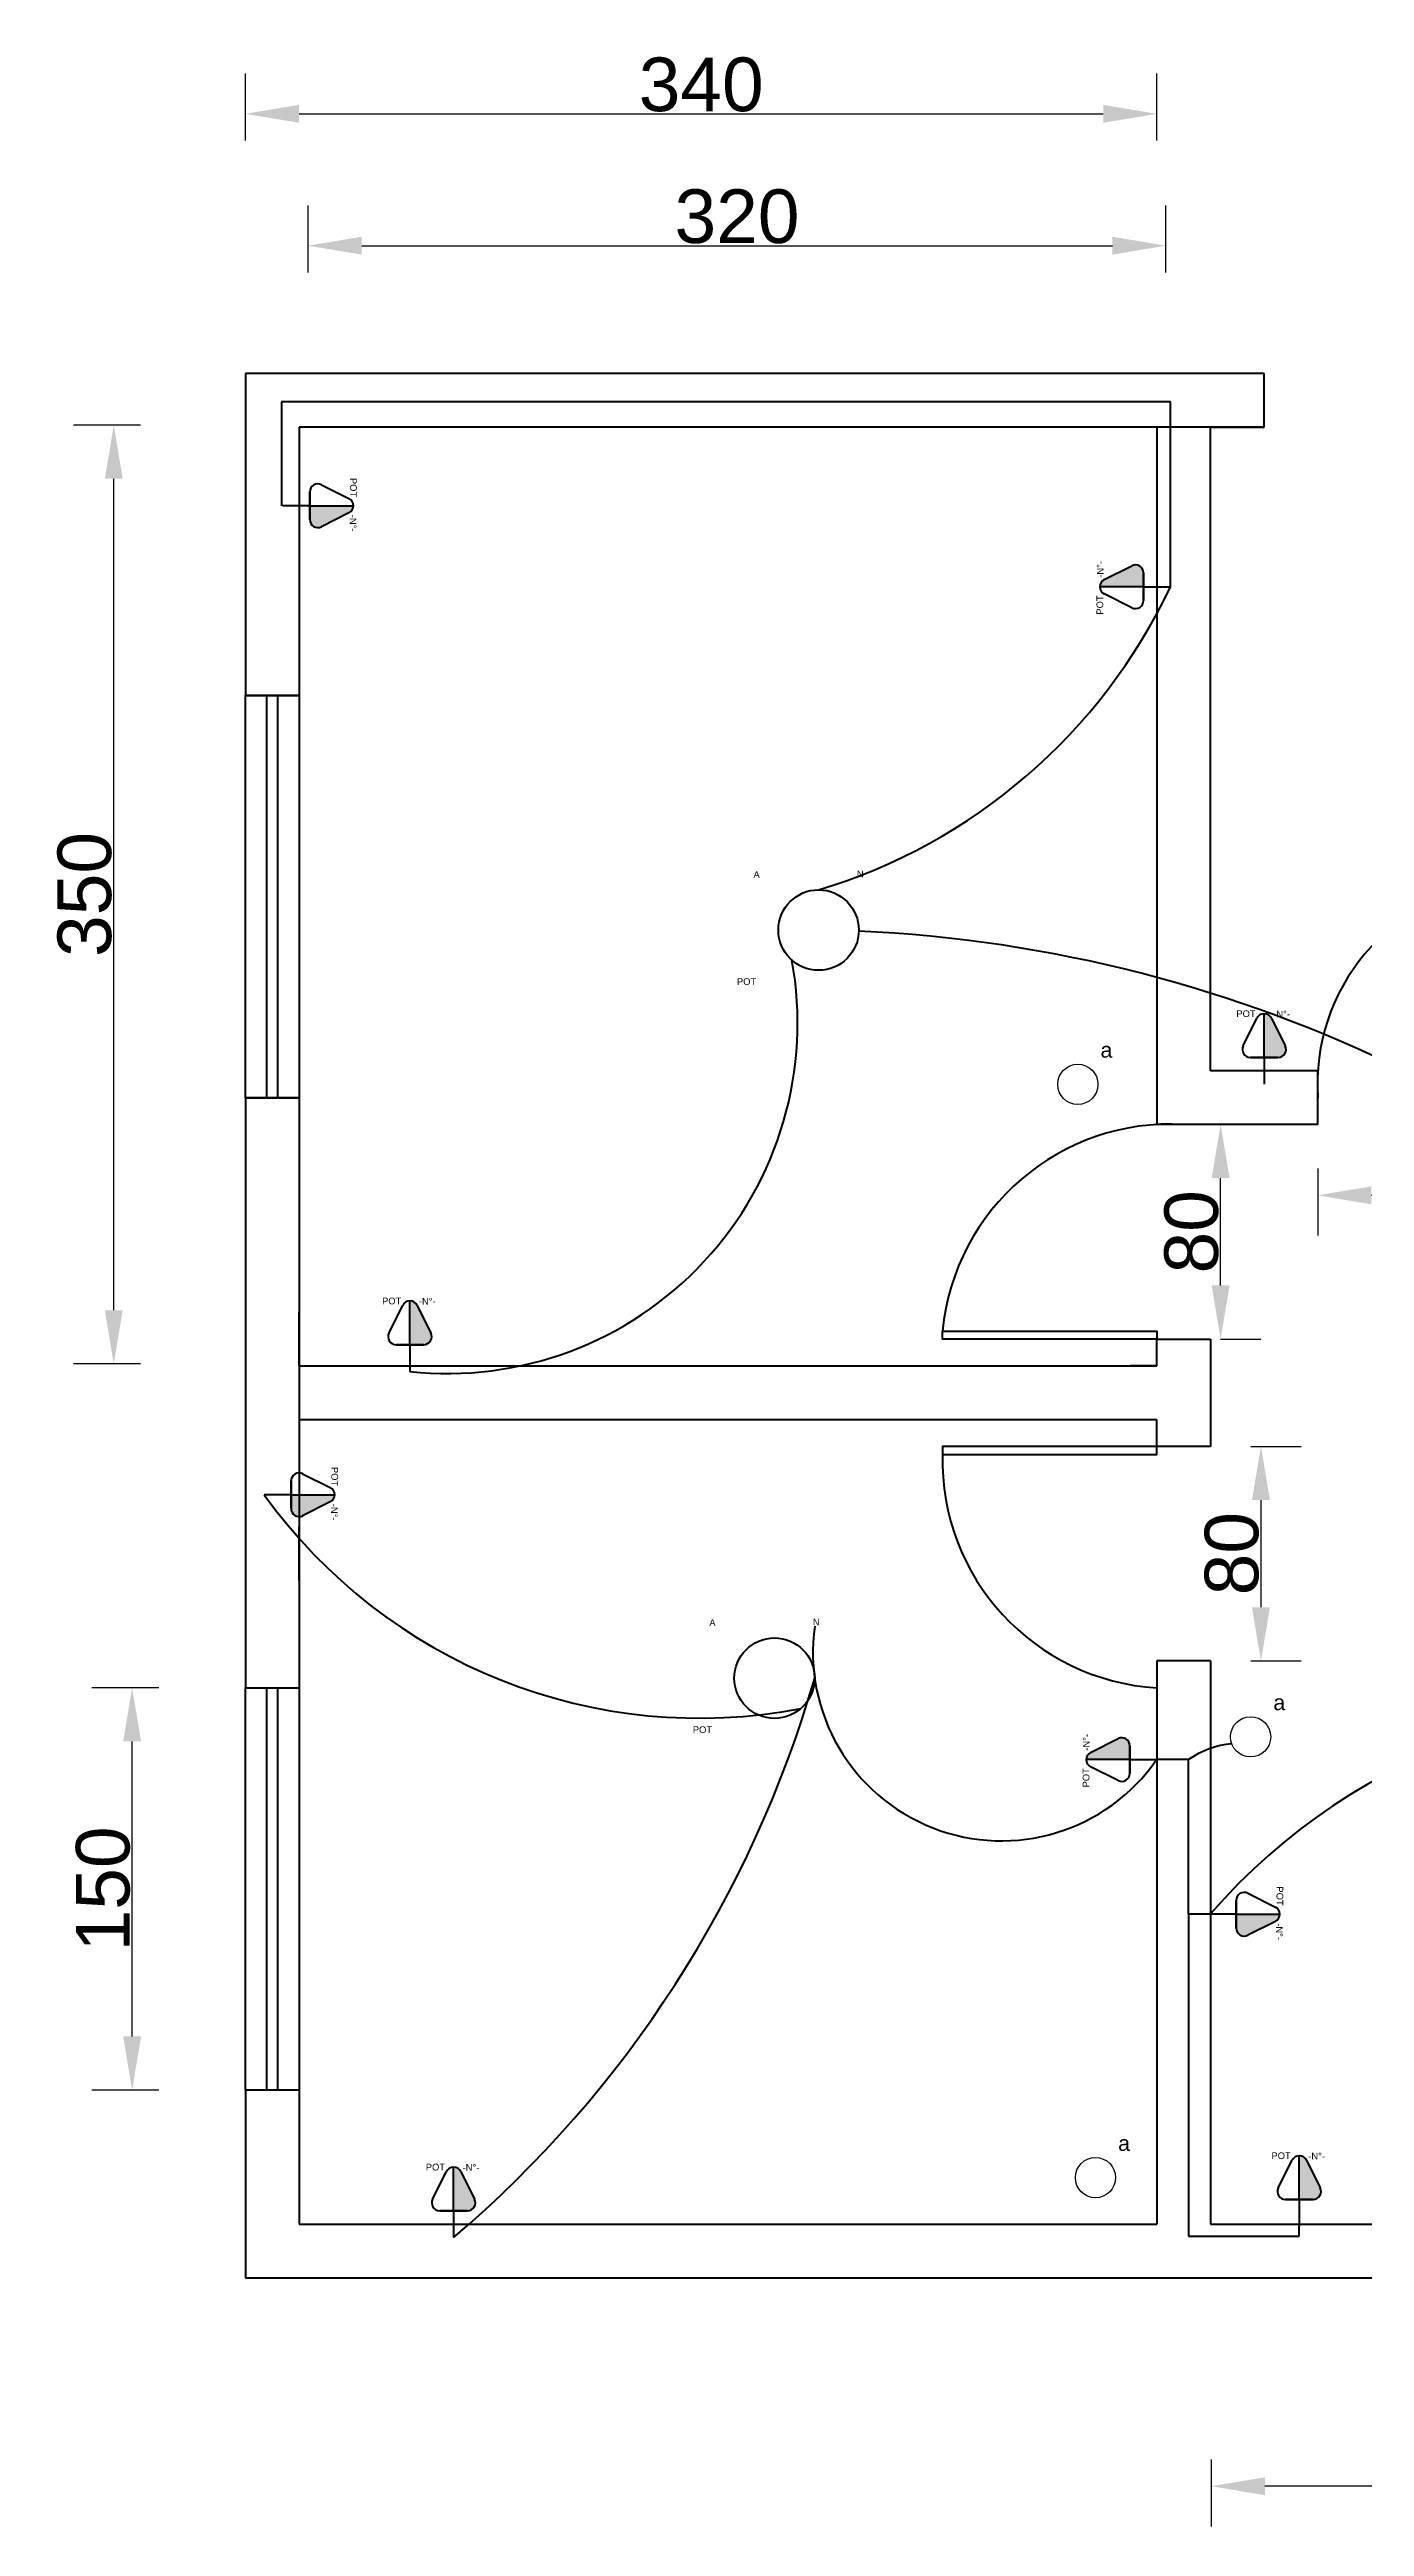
# Model space of a CAD drawing. Header units: centimetres. Extents: x 1677 to 2658, y 1445 to 2369.
# Drawn here: x 1677 to 2167, y 1445 to 2369 of the extents above; entities that cross this region are included whole.
import ezdxf

# ---------------------------------------------------------------- set-up
doc = ezdxf.new("R2010")
doc.units = ezdxf.units.CM
doc.layers.get('0').update_dxf_attribs({"color": 252, "lineweight": 70})
for name, color, linetype, lineweight in [('ELETRODUTO', 2, 'Continuous', 50), ('lampada', 3, 'Continuous', 50), ('Layer1', 4, 'Continuous', 50), ('Layer2', 6, 'Continuous', 70), ('Layer3', 3, 'Continuous', 50), ('Parede', 252, 'Continuous', 70)]:
    doc.layers.add(name, color=color, linetype=linetype, lineweight=lineweight)
doc.styles.get("Standard").update_dxf_attribs({"font": 'arial.ttf'})
doc.dimstyles.new('Copy of ISO-25', dxfattribs={"dimtxt": 20, "dimasz": 20, "dimexe": 15, "dimexo": 15, "dimtad": 1, "dimtoh": 1, "dimtxsty": 'Standard', "dimcen": 3, "dimadec": 0, "dimazin": 0, "dimtfac": 1, "dimtmove": 0, "dimatfit": 3, "dimfxl": 10, "dimfxlon": 1, "dimarcsym": 0})

# ---------------------------------------------------------------- blocks, each defined once
blk = doc.blocks.new('mediacm')
at = {"true_color": 0x000000}
h = blk.add_hatch(color=18, dxfattribs=at)
h.dxf.hatch_style = 1
h.paths.add_polyline_path([(2.68, 19.63, 0.284079), (0, 21.29), (0, 5), (5.15, 5, 0.557537), (7.83, 9.34)])
for p, q in [((-7.83, 9.34), (-2.68, 19.63)), ((0, 5), (0, 21.29)), ((2.68, 19.63), (7.83, 9.34)), ((-5.15, 5), (5.15, 5)), ((5.15, 5), (-5.15, 5)), ((0, 5), (0, -5))]:
    blk.add_line(p, q)
for centre, start, end in [((0, 18.29), 26.56505, 153.43495), ((-5.15, 8), 153.43495, 270), ((5.15, 8), 270, 26.56505)]:
    blk.add_arc(centre, 3, start, end)
at = {"char_height": 2.5, "attachment_point": 1}
for s, insert in [('POT', (-10.37, 22.55)), ('-N°-', (3.36, 22.41))]:
    blk.add_mtext_dynamic_manual_height_columns(s, width=4.5498, gutter_width=12.5, heights=[0], dxfattribs=dict(at, insert=insert))
blk = doc.blocks.new('fonte')
at = {"layer": 'Defpoints'}
blk.add_circle((0, 7.5), 7.5, dxfattribs=at)
at = {"layer": 'Defpoints', "insert": (8.47, 23.17), "char_height": 5.71, "attachment_point": 1}
blk.add_mtext_dynamic_manual_height_columns('a', width=20.6422, gutter_width=28.57, heights=[0], dxfattribs=at)
blk = doc.blocks.new('CIRCULO')
at = {"layer": 'lampada'}
blk.add_circle((0, 15), 15, dxfattribs=at)
at = {"layer": 'lampada', "char_height": 2.5, "attachment_point": 1}
for s, width, insert in [('N', 10.9857, (14.28, 37.19)), ('A', 10.9857, (-24.3, 36.93)), ('POT', 16.3446, (-30.46, -2.97))]:
    blk.add_mtext_dynamic_manual_height_columns(s, width=width, gutter_width=12.5, heights=[0], dxfattribs=dict(at, insert=insert))
blk = doc.blocks.new('*D31')
at = {"layer": 'Defpoints', "color": 0, "transparency": 16777216}
for p in [(2110.28, 1511.59), (2510.28, 1511.59), (2110.28, 1460.39)]:
    blk.add_point(p, dxfattribs=at)
at = {"layer": 'Layer2', "color": 0, "lineweight": -2, "transparency": 16777216}
for p, q in [((2110.28, 1470.39), (2110.28, 1445.39)), ((2510.28, 1470.39), (2510.28, 1445.39)), ((2490.28, 1460.39), (2130.28, 1460.39))]:
    blk.add_line(p, q, dxfattribs=at)
at = {"layer": 'Layer2', "color": 0, "transparency": 16777216}
for points in [[(2130.28, 1463.73), (2130.28, 1457.06), (2110.28, 1460.39)], [(2490.28, 1463.73), (2490.28, 1457.06), (2510.28, 1460.39)]]:
    blk.add_solid(points, dxfattribs=at)
at = {"layer": 'Layer2', "color": 0, "transparency": 16777216, "insert": (2310.28, 1471.23), "char_height": 20, "attachment_point": 5}
blk.add_mtext('400', dxfattribs=at)
blk = doc.blocks.new('*D32')
at = {"layer": 'Defpoints', "color": 0, "transparency": 16777216}
for p in [(1707.76, 1758.08), (1750.03, 1758.08), (1750.03, 1608.08)]:
    blk.add_point(p, dxfattribs=at)
at = {"layer": 'Layer2', "color": 0, "lineweight": -2, "transparency": 16777216}
for p, q in [((1717.76, 1758.08), (1692.76, 1758.08)), ((1707.76, 1628.08), (1707.76, 1738.08)), ((1717.76, 1608.08), (1692.76, 1608.08))]:
    blk.add_line(p, q, dxfattribs=at)
at = {"layer": 'Layer2', "color": 0, "transparency": 16777216}
for points in [[(1704.43, 1738.08), (1711.1, 1738.08), (1707.76, 1758.08)], [(1704.43, 1628.08), (1711.1, 1628.08), (1707.76, 1608.08)]]:
    blk.add_solid(points, dxfattribs=at)
at = {"layer": 'Layer2', "color": 0, "transparency": 16777216, "insert": (1696.93, 1683.08), "char_height": 20, "attachment_point": 5, "rotation": 90}
blk.add_mtext('150', dxfattribs=at)
blk = doc.blocks.new('*D33')
at = {"layer": 'Defpoints', "color": 0, "transparency": 16777216}
for p in [(1700.91, 2228.86), (1730.98, 2228.86), (1730.98, 1878.86)]:
    blk.add_point(p, dxfattribs=at)
at = {"layer": 'Layer2', "color": 0, "lineweight": -2, "transparency": 16777216}
for p, q in [((1710.91, 2228.86), (1685.91, 2228.86)), ((1700.91, 1898.86), (1700.91, 2208.86)), ((1710.91, 1878.86), (1685.91, 1878.86))]:
    blk.add_line(p, q, dxfattribs=at)
at = {"layer": 'Layer2', "color": 0, "transparency": 16777216}
for points in [[(1697.57, 2208.86), (1704.24, 2208.86), (1700.91, 2228.86)], [(1697.57, 1898.86), (1704.24, 1898.86), (1700.91, 1878.86)]]:
    blk.add_solid(points, dxfattribs=at)
at = {"layer": 'Layer2', "color": 0, "transparency": 16777216, "insert": (1690.06, 2053.86), "char_height": 20, "attachment_point": 5, "rotation": 90}
blk.add_mtext('350', dxfattribs=at)
blk = doc.blocks.new('*D34')
at = {"layer": 'Defpoints', "color": 0, "transparency": 16777216}
for p in [(2150.03, 1968.08), (2220.03, 1968.08), (2220.03, 1941.68)]:
    blk.add_point(p, dxfattribs=at)
at = {"layer": 'Layer2', "color": 0, "lineweight": -2, "transparency": 16777216}
for p, q in [((2150.03, 1951.68), (2150.03, 1926.68)), ((2220.03, 1951.68), (2220.03, 1926.68)), ((2170.03, 1941.68), (2200.03, 1941.68))]:
    blk.add_line(p, q, dxfattribs=at)
at = {"layer": 'Layer2', "color": 0, "transparency": 16777216}
for points in [[(2170.03, 1945.01), (2170.03, 1938.34), (2150.03, 1941.68)], [(2200.03, 1945.01), (2200.03, 1938.34), (2220.03, 1941.68)]]:
    blk.add_solid(points, dxfattribs=at)
at = {"layer": 'Layer2', "color": 0, "transparency": 16777216, "insert": (2185.03, 1952.51), "char_height": 20, "attachment_point": 5}
blk.add_mtext('70', dxfattribs=at)
blk = doc.blocks.new('*D35')
at = {"layer": 'Defpoints', "color": 0, "transparency": 16777216}
for p in [(2100.03, 1968.08), (2113.79, 1968.08), (2110.03, 1888.08)]:
    blk.add_point(p, dxfattribs=at)
at = {"layer": 'Layer2', "color": 0, "lineweight": -2, "transparency": 16777216}
for p, q in [((2113.79, 1968.08), (2128.79, 1968.08)), ((2113.79, 1908.08), (2113.79, 1948.08)), ((2113.79, 1888.08), (2128.79, 1888.08))]:
    blk.add_line(p, q, dxfattribs=at)
at = {"layer": 'Layer2', "color": 0, "transparency": 16777216}
for points in [[(2110.45, 1948.08), (2117.12, 1948.08), (2113.79, 1968.08)], [(2110.45, 1908.08), (2117.12, 1908.08), (2113.79, 1888.08)]]:
    blk.add_solid(points, dxfattribs=at)
at = {"layer": 'Layer2', "color": 0, "transparency": 16777216, "insert": (2102.95, 1928.08), "char_height": 20, "attachment_point": 5, "rotation": 90}
blk.add_mtext('80', dxfattribs=at)
blk = doc.blocks.new('*D36')
at = {"layer": 'Defpoints', "color": 0, "transparency": 16777216}
for p in [(2110.03, 1848.08), (2110.03, 1768.08), (2128.83, 1768.08)]:
    blk.add_point(p, dxfattribs=at)
at = {"layer": 'Layer2', "color": 0, "lineweight": -2, "transparency": 16777216}
for p, q in [((2125.03, 1848.08), (2143.83, 1848.08)), ((2128.83, 1828.08), (2128.83, 1788.08)), ((2125.03, 1768.08), (2143.83, 1768.08))]:
    blk.add_line(p, q, dxfattribs=at)
at = {"layer": 'Layer2', "color": 0, "transparency": 16777216}
for points in [[(2125.49, 1828.08), (2132.16, 1828.08), (2128.83, 1848.08)], [(2125.49, 1788.08), (2132.16, 1788.08), (2128.83, 1768.08)]]:
    blk.add_solid(points, dxfattribs=at)
at = {"layer": 'Layer2', "color": 0, "transparency": 16777216, "insert": (2117.99, 1808.08), "char_height": 20, "attachment_point": 5, "rotation": 90}
blk.add_mtext('80', dxfattribs=at)
blk = doc.blocks.new('*D40')
at = {"layer": 'Defpoints', "color": 0, "transparency": 16777216}
for p in [(2093.39, 2295.73), (1773.39, 2256.13), (2093.39, 2256.13)]:
    blk.add_point(p, dxfattribs=at)
at = {"layer": 'Layer2', "color": 0, "lineweight": -2, "transparency": 16777216}
for p, q in [((1773.39, 2285.73), (1773.39, 2310.73)), ((2093.39, 2285.73), (2093.39, 2310.73)), ((1793.39, 2295.73), (2073.39, 2295.73))]:
    blk.add_line(p, q, dxfattribs=at)
at = {"layer": 'Layer2', "color": 0, "transparency": 16777216}
for points in [[(1793.39, 2299.07), (1793.39, 2292.4), (1773.39, 2295.73)], [(2073.39, 2299.07), (2073.39, 2292.4), (2093.39, 2295.73)]]:
    blk.add_solid(points, dxfattribs=at)
at = {"layer": 'Layer2', "color": 0, "transparency": 16777216, "insert": (1933.39, 2306.58), "char_height": 20, "attachment_point": 5}
blk.add_mtext('320', dxfattribs=at)
blk = doc.blocks.new('*D41')
at = {"layer": 'Defpoints', "color": 0, "transparency": 16777216}
for p in [(2090.03, 2344.89), (1750.03, 2248.08), (2090.03, 2248.08)]:
    blk.add_point(p, dxfattribs=at)
at = {"layer": 'Layer2', "color": 0, "lineweight": -2, "transparency": 16777216}
for p, q in [((1750.03, 2334.89), (1750.03, 2359.89)), ((2090.03, 2334.89), (2090.03, 2359.89)), ((1770.03, 2344.89), (2070.03, 2344.89))]:
    blk.add_line(p, q, dxfattribs=at)
at = {"layer": 'Layer2', "color": 0, "transparency": 16777216}
for points in [[(1770.03, 2348.23), (1770.03, 2341.56), (1750.03, 2344.89)], [(2070.03, 2348.23), (2070.03, 2341.56), (2090.03, 2344.89)]]:
    blk.add_solid(points, dxfattribs=at)
at = {"layer": 'Layer2', "color": 0, "transparency": 16777216, "insert": (1920.03, 2355.74), "char_height": 20, "attachment_point": 5}
blk.add_mtext('340', dxfattribs=at)

msp = doc.modelspace()

# ---------------------------------------------------------------- linework, layer by layer
for p, q in [((1750.03, 2248.082), (1750.03, 2128.082)), ((2130.03, 2248.082), (1750.03, 2248.082)), ((1770.03, 2228.082), (1770.03, 2128.082)), ((1770.03, 2228.082), (1770.03, 2128.082)), ((2130.03, 2228.082), (1770.03, 2228.082)), ((1770.03, 2128.082), (1750.03, 2128.082)), ((1750.03, 1978.082), (1750.03, 1758.082)), ((1750.03, 1978.082), (1770.03, 1978.082)), ((1750.03, 1978.082), (1750.03, 1758.082)), ((1770.03, 1978.082), (1770.03, 1758.082)), ((1770.03, 1978.082), (1770.03, 1878.082)), ((1770.03, 1978.082), (1770.03, 1858.082)), ((1770.03, 1978.082), (1770.03, 1858.082)), ((1770.03, 1878.082), (1770.03, 1898.082)), ((1770.03, 1898.082), (1770.03, 1798.082)), ((1770.03, 1858.082), (1770.03, 1758.082)), ((1770.03, 1798.082), (1770.03, 1818.082)), ((1750.03, 1608.082), (1750.03, 1538.082)), ((1750.03, 1608.082), (1750.03, 1538.082)), ((1770.03, 1608.082), (1770.03, 1558.082)), ((1770.03, 1558.082), (2090.03, 1558.082)), ((2110.03, 1558.082), (2260.03, 1558.082)), ((1750.03, 1538.082), (2260.03, 1538.082))]:
    msp.add_line(p, q)
at = {"layer": 'ELETRODUTO'}
for p, q in [((2095.03, 2237.462), (1763.498, 2237.462)), ((1763.498, 2237.462), (1763.498, 2198.783)), ((2095.03, 2168.557), (2095.03, 2237.462)), ((2101.842, 1731.277), (2090.03, 1731.277)), ((2101.842, 1673.66), (2101.842, 1731.277)), ((2109.578, 1673.66), (2101.842, 1673.66)), ((2101.842, 1673.66), (2101.842, 1553.66)), ((2101.842, 1553.66), (2143.115, 1553.66)), ((2143.115, 1553.66), (2143.115, 1557.307))]:
    msp.add_line(p, q, dxfattribs=at)
for centre, radius, start, end in [((1902.508, 2259.464), 212.906, 286.737833, 334.723882), ((1956.323, 1527.621), 513.012, 40.102562, 87.486998), ((1825.342, 2005.908), 130.662, 263.857105, 10.332522), ((1919.294, 1946.462), 199.703, 215.656223, 280.960308), ((2032.06, 1771.386), 70.367, 172.065525, 325.260744), ((1547.651, 1881.685), 431.731, 310.436193, 343.860367), ((2280.922, 1526.095), 225.856, 77.750236, 139.168891), ((2121.151, 1703.6), 33.747, 95.47519, 124.901662)]:
    msp.add_arc(centre, radius, start, end, dxfattribs=at)
at = {"layer": 'Layer1'}
for p, q in [((1750.03, 2128.082), (1770.03, 2128.082)), ((1750.03, 1978.082), (1750.03, 2128.082)), ((1758.03, 1978.082), (1758.03, 2128.082)), ((1762.03, 2128.082), (1762.03, 1978.082)), ((1770.03, 2128.082), (1770.03, 1978.082)), ((1770.03, 1978.082), (1750.03, 1978.082)), ((1750.03, 1758.082), (1770.03, 1758.082)), ((1750.03, 1608.082), (1750.03, 1758.082)), ((1758.03, 1608.082), (1758.03, 1758.082)), ((1762.03, 1758.082), (1762.03, 1608.082)), ((1770.03, 1758.082), (1770.03, 1608.082)), ((1770.03, 1608.082), (1750.03, 1608.082))]:
    msp.add_line(p, q, dxfattribs=at)
for points in [[(2090.03, 1888.082), (2010.03, 1888.082), (2010.03, 1891.082), (2090.03, 1891.082)], [(2090.03, 1848.082), (2010.03, 1848.082), (2010.03, 1845.082), (2090.03, 1845.082)]]:
    msp.add_lwpolyline(points, close=True, dxfattribs=at)
for centre, radius, start, end in [((2225.321, 1983.082), 75.457, 96.308278, 183.799374), ((2095.03, 1882.829), 85.4, 86.643517, 174.454135), ((2095.03, 1842.952), 85.027, 178.564959, 266.628772)]:
    msp.add_arc(centre, radius, start, end, dxfattribs=at)
at = {"layer": 'Parede'}
for p, q in [((2130.03, 2228.082), (2130.03, 2248.082)), ((2110.03, 2228.082), (2090.03, 2228.082)), ((2090.03, 2228.082), (2090.03, 1988.082)), ((2110.03, 1988.082), (2110.03, 2228.082)), ((2110.03, 2228.082), (2130.03, 2228.082)), ((2090.03, 1988.082), (2090.03, 1968.082)), ((2150.03, 1988.082), (2110.03, 1988.082)), ((2150.03, 1968.082), (2150.03, 1988.082)), ((1770.03, 1978.082), (1770.03, 1878.082)), ((2150.03, 1968.082), (2089.794, 1968.082)), ((2090.03, 1878.082), (2090.03, 1888.082)), ((2090.03, 1888.082), (2110.03, 1888.082)), ((2110.03, 1888.082), (2110.03, 1858.082)), ((1770.03, 1878.082), (2090.03, 1878.082)), ((1770.03, 1878.082), (1770.03, 1858.082)), ((2090.03, 1878.082), (2080.03, 1878.082)), ((1770.03, 1858.082), (2090.03, 1858.082)), ((2090.03, 1848.082), (2090.03, 1858.082)), ((2110.03, 1858.082), (2110.03, 1848.082)), ((2110.03, 1848.082), (2090.03, 1848.082)), ((2110.03, 1768.082), (2090.03, 1768.082)), ((2090.03, 1768.082), (2090.03, 1558.082)), ((2110.03, 1768.082), (2110.03, 1558.082)), ((1750.03, 1758.082), (1770.03, 1758.082)), ((1770.03, 1608.082), (1750.03, 1608.082)), ((2110.03, 1558.082), (2260.03, 1558.082))]:
    msp.add_line(p, q, dxfattribs=at)

# ---------------------------------------------------------------- block references
at = {"layer": 'lampada'}
for p, rotation in [((1769.014, 2198.783), 270), ((2090.03, 2168.557), 90), ((1762.03, 1830.051), 270), ((2084.884, 1731.288), 90), ((2114.578, 1673.66), 270)]:
    msp.add_blockref('mediacm', p, dxfattribs=dict(at, rotation=rotation))
for name, p in [('CIRCULO', (1963.823, 2025.578)), ('mediacm', (2130.03, 1988.082)), ('fonte', (2060.512, 1975.554)), ('mediacm', (1811.36, 1880.996)), ('CIRCULO', (1947.366, 1746.672)), ('fonte', (2124.97, 1732.282)), ('mediacm', (1827.672, 1558.082))]:
    msp.add_blockref(name, p, dxfattribs=at)
at = {"layer": 'Layer1'}
msp.add_blockref('mediacm', (2143.115, 1562.307), dxfattribs=at)
at = {"layer": 'Layer3'}
msp.add_blockref('fonte', (2067.095, 1567.941), dxfattribs=at)

# ---------------------------------------------------------------- dimensions: what is measured, and where the dimension line sits
at = {"layer": 'Layer2'}
for base, p1, p2, picture, middle in [((2090.03, 2344.894), (1750.03, 2248.082), (2090.03, 2248.082), '*D41', (1920.03, 2355.737)), ((2093.39, 2295.734), (1773.39, 2256.133), (2093.39, 2256.133), '*D40', (1933.39, 2306.577)), ((2220.03, 1941.675), (2150.03, 1968.082), (2220.03, 1968.082), '*D34', (2185.03, 1952.512)), ((2110.281, 1460.393), (2510.281, 1511.591), (2110.281, 1511.591), '*D31', (2310.281, 1471.23))]:
    dim = msp.add_linear_dim(base=base, p1=p1, p2=p2, dimstyle='Copy of ISO-25', dxfattribs=at)
    dim.commit()
    dim.dimension.update_dxf_attribs({"geometry": picture, "text_midpoint": middle})
for base, p1, p2, picture, middle in [((1700.907, 2228.86), (1730.985, 1878.86), (1730.985, 2228.86), '*D33', (1690.064, 2053.86)), ((2113.787, 1968.082), (2110.03, 1888.082), (2100.03, 1968.082), '*D35', (2102.95, 1928.082)), ((2128.825, 1768.082), (2110.03, 1848.082), (2110.03, 1768.082), '*D36', (2117.989, 1808.082)), ((1707.764, 1758.082), (1750.03, 1608.082), (1750.03, 1758.082), '*D32', (1696.928, 1683.082))]:
    dim = msp.add_linear_dim(base=base, p1=p1, p2=p2, angle=90, dimstyle='Copy of ISO-25', dxfattribs=at)
    dim.commit()
    dim.dimension.update_dxf_attribs({"geometry": picture, "text_midpoint": middle})

doc.saveas('drawing.dxf')
